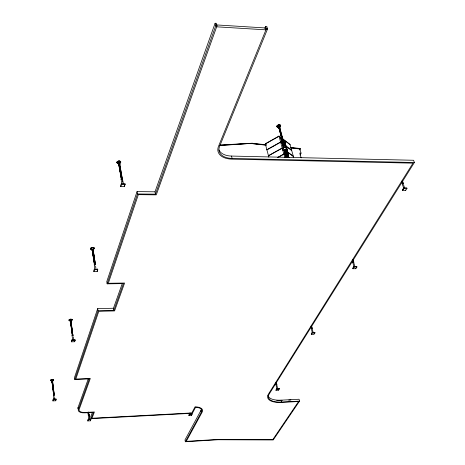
<?xml version="1.0" encoding="UTF-8"?>
<svg xmlns="http://www.w3.org/2000/svg" width="465" height="465" viewBox="0 0 465 465"><rect width="100%" height="100%" fill="white"/><g stroke="black" fill="none" stroke-linecap="round" stroke-linejoin="round"><path stroke-width="0.7" d="M286.963 156.362C286.957 155.513 286.992 155.304 286.614 155.531M287.045 156.287L286.766 155.246M287.393 157.397C286.324 157.664 287.498 156.711 286.742 156.885L286.748 156.455L287.492 157.304L286.8 156.99A1.383 0.471 59.6 0 1 286.638 157.036L287.492 157.304M51.818 382.114C52.679 380.579 53.103 383.067 51.772 381.887M92.634 249.967L91.001 248.095L92.151 249.6L94.628 264.568L92.349 249.659L91.285 248.083M286.271 153.229L285.603 152.555L286.056 153.084L286.08 152.462A1.319 0.448 59.5 0 1 285.743 151.974L285.638 152.038A1.319 0.448 59.5 0 0 285.981 152.52L286.167 153.293L285.609 152.346M286.893 156.194L286.574 155.194M286.957 156.106L286.248 155.188C286.487 156.176 285.766 154.27 286.423 155.054L286.26 155.641M286.394 154.299L285.946 154.403L286.33 153.938M286.19 148.835L286.841 149.3L286.295 149.678L286.783 149.445L287.167 150.067L286.684 149.654M285.051 150.555C284.458 149.84 285.609 151.032 285.359 150.381M118.447 163.57L118.93 163.814M285.487 150.55L285.434 151.305M279.564 127.898L279 128.026L279.517 127.869M279.831 128.886L279.256 128.974L279.837 128.84M286.335 150.782L286.58 150.329A1.558 0.523 59.5 0 1 286.417 150.561C286.911 150.387 286.87 152.346 286.8 150.997M87.827 420.947L88.222 419.232L90.908 419.087L90.506 420.802L87.827 420.947L88.222 419.232L88.809 419.668L88.373 414.867L89.193 414.931L89.344 417.041M285.574 151.055L285.615 151.637L285.469 151.119M286.661 155.31C286.359 156.618 287.55 155.688 286.417 155.444L286.184 154.857M286.516 153.892L285.905 153.508M286.853 156.164L286.684 155.763M286.062 153.409L285.923 153.653M285.533 152.328L285.638 151.852L286.202 152.694M285.713 152.003L285.702 152.067A0.959 0.326 59.5 0 1 285.615 152.171A0.959 0.326 59.5 0 1 285.51 152.235L285.551 152.043M286.202 153.694C286.085 153.659 285.806 154.107 286.347 153.921M284.987 144.65C284.034 144.011 285.4 144.284 285.179 144.51L284.83 145.051M287.155 152.526L286.922 152.857L287.05 152.503A1.854 0.628 59.5 0 0 287.172 152.206L287.138 152.52L287.172 152.206M287.184 157.373A1.11 0.378 59.6 0 1 287.108 157.164L287.114 156.734L286.638 157.036M287.004 157.077L287.26 157.275M287.062 157.135L287.172 157.437M286.504 151.357L286.847 150.48A1.412 0.477 59.5 0 0 287.155 150.968L287.521 151.416L287.161 151.299M285.051 144.063L285.028 144.958A2.151 0.727 59.4 0 1 284.76 145.167L285.155 144.551L284.667 144.127M285.586 151.631L285.696 151.241L285.958 151.718L285.597 151.299M286.062 154.148L285.882 153.845M278.18 127.462L278.93 127.643M287.196 156.839L287.039 157.397L286.707 157.228L287.114 156.734M284.882 144.162L285.568 144.766L285.405 144.522M285.359 151.038L285.022 150.143M190.83 414.106L189.906 414.1M51.917 381.213L53.673 394.733L51.894 381.213L51.127 379.998C52.87 380.562 52.045 383.172 52.638 382.683M70.936 321.181L70.628 321.298M71.011 321.739L70.523 321.751L70.988 321.646M92.948 250.327L92.425 250.333L92.93 250.217M119.325 163.529L118.819 163.645M285.039 150.881L285.254 150.445M119.615 165.058C118.151 165.645 121.069 164.372 119.243 163.337A1.924 1.174 -9.2 0 0 120.313 161.309A1.924 1.174 -9.2 0 0 117.11 161.814A1.924 1.174 -9.2 0 0 118.738 163.378M285.243 143.371C284.714 143.9 284.69 142.133 284.545 143.354C286.69 144.185 283.941 143.47 284.865 142.819M285.946 154.403L286.324 154.363L286.242 153.793M285.806 145.039L285.644 144.784C284.382 144.22 286.498 145.301 285.173 144.789L285.545 144.615M287.045 153.415L287.544 153.107A1.471 0.494 59.5 0 0 287.911 153.59C287.771 150.317 287.056 155.99 287.324 152.421M53.277 399.069L52.923 400.9L55.754 400.766L56.172 399.447L56.114 398.941L53.277 399.069L52.923 400.9M72.029 339.741L71.61 341.833L74.667 341.74L75.167 340.182L75.092 339.648L72.029 339.741L71.61 341.833M94.343 269.148L93.837 271.577L97.168 271.543L97.76 269.677L97.673 269.113L94.343 269.148L93.837 271.577M121.336 183.745L120.72 186.622L124.364 186.668L125.097 184.39L124.992 183.797L121.336 183.745L120.72 186.622M74.598 341.205L74.929 340.165M97.673 269.113L97.168 271.543M124.446 185.506L124.992 183.797M275.972 383.096L276.396 384.735L276.1 383.247M285.086 150.276L285.039 150.962L285.423 150.945M122.33 283.383L113.46 308.249L97.691 308.591L74.528 377.435L74.801 379.516L89.286 378.911L78.312 409.56A8.184 3.551 -8.9 0 0 84.956 412.839L93.43 412.403L91.041 418.651L192.4 413.269L195.596 407.241L196.056 407.27A11.852 4.999 -11.2 0 1 201.63 411.757L185.332 441.75L217.992 439.745L273.217 439.948L299.547 401.115L299.088 399.249L281.046 400.162A19.344 8.172 -13.4 0 1 268.009 395.477M218.969 149.945A18.397 11.166 -14.1 0 0 231.529 156.066L413.588 160.268L414.367 162.512L232.099 158.431A18.42 11.148 -14 0 1 219.573 146.429L267.532 28.987L266.823 26.482L265.608 26.406L266.317 28.911L218.48 146.399A19.571 11.846 -14 0 0 231.797 159.14L412.99 163.157L268.491 394.012A20.158 8.486 -13.3 0 0 281.249 402.405L298.577 401.516L272.781 439.623L218.236 439.413L186.244 441.372L202.002 412.403A12.66 5.336 -11.2 0 0 195.068 406.823L191.83 412.943L92 418.238L94.395 411.984L85.095 412.461A7.335 3.179 -8.9 0 1 79.137 409.514L90.303 378.452L75.818 379.056L98.801 311.277L114.57 310.922L124.591 283.04L108.299 283.278L138.349 194.649L156.281 194.852L217.004 25.871L216.365 23.326L215.115 23.25L154.99 191.807L137.059 191.592L106.776 281.592L107.13 283.836L123.423 283.598L113.809 310.44L98.022 310.789L74.801 379.516M107.13 283.836L137.495 193.969L137.059 191.592M288.533 155.915L287.841 154.595L288.492 155.06C289.253 156.833 287.428 154.903 288.701 155.816M311.288 326.883L311.736 328.546L311.23 326.36M285.295 144.656L285.405 145.737L285.132 144.755A1.54 0.517 59.4 0 0 285.469 145.446L285.853 145.871L285.818 145.499A1.244 0.419 59.4 0 1 285.562 145.121L285.347 144.789A1.529 0.512 59.4 0 0 285.638 145.347L286.022 145.772M78.312 409.56L78.044 407.549L88.263 378.888M137.495 193.969L155.45 194.172L215.754 25.79L215.115 23.25M276.948 388.99L277.925 388.88M92.436 412.292L90.768 416.675L91.041 418.651M264.788 28.423L265.608 26.406M286.58 155.543L286.69 156.042M283.15 142.174L282.528 141.779L282.639 141.343M287.167 153.619L287.417 153.014L286.922 152.857M219.765 145.545L250.699 143.406L266.271 144.993M252.478 143.418L266.294 144.731M250.606 143.627L252.64 143.458M286.829 156.949L286.946 156.92A1.383 0.471 59.6 0 1 286.742 156.978L286.58 156.763M286.626 149.329L286.295 149.678M285.318 151.317L285.248 151.067M283.662 147.045L282.528 149.416L282.685 149.997L286.161 150.09L287.3 147.719L287.138 147.138L283.662 147.045L283.819 147.626L282.685 149.997M288.207 156.484L288.399 157.368A2.802 0.953 59.6 0 0 288.312 156.798C289.37 157.693 287.847 155.345 288.515 157.054M288.23 157.472L287.98 156.693L288.376 156.385M286.853 147.731L286.132 149.288M285.644 150.759L285.312 150.509M300.076 155.078L301.047 153.13L299.884 148.998L300.227 148.521L290.119 147.393M299.663 150.079L300.303 148.788M188.9 415.512L189.441 413.838L191.969 413.705L192.062 414.181L191.423 415.379L188.9 415.512L189.441 413.838L189.865 414.274L189.627 413.025M191.969 413.705L191.423 415.379M201.45 409.188A11.84 5.01 -11.2 0 1 201.252 409.845L184.994 439.896L185.332 441.75M285.458 143.801L284.307 143.121L285.051 142.964M288.323 156.856L288.684 156.949M288.48 156.769L288.335 156.467M286.62 151.578L286.545 150.77M51.824 381.922L52.83 381.817L51.807 382.015M287.01 155.798L286.312 154.973M414.367 162.512L269.241 393.971A19.361 8.149 -13.3 0 0 281.488 402.039L299.547 401.115M312.166 332.458L311.242 333.922L311.37 334.416L314.02 334.335L314.956 332.87L314.822 332.376L312.166 332.458L312.3 332.952L311.37 334.416M352.819 268.218L353.917 266.48L356.771 266.451L356.922 266.974L355.818 268.706L352.97 268.735L352.819 268.218L353.696 267.567M402.388 189.883L403.707 187.796L406.788 187.843L406.974 188.389L405.643 190.47L402.568 190.429L402.388 189.883L403.364 189.145M275.978 390.298L276.658 388.571L279.145 388.455L279.256 388.926L278.459 390.182L275.978 390.298L276.658 388.571L276.96 389.042L275.919 384.636L276.908 384.41L275.978 384.735M352.97 268.735L354.068 267.003L356.922 266.974M402.568 190.429L403.887 188.342L403.707 187.796L403.858 188.778L402.173 183.745M279.209 127.468L280.68 125.463L279.32 127.148L283.487 142.517L283.848 142.459L283.534 142.586L279.343 127.224L278.843 127.282M280.424 125.573L279.366 127.218L280.732 125.533M53.33 379.917L52.4 381.224L54.074 394.704L52.65 381.178L53.574 379.882L52.051 381.306L50.888 380.01M71.064 320.96L72.069 319.571L70.86 321.042L72.813 335.242L71.075 320.949M72.069 319.571L70.918 321.088L72.813 335.242M93.07 249.542L94.099 248.002L92.785 249.583L95.04 264.492L95.366 264.44L93.081 249.531L95.366 264.44M94.099 248.002L92.523 249.874M120.429 161.739L119.243 163.337L122.033 179.095L122.336 178.973L119.575 163.279L119.214 163.337L120.743 161.698M119.331 163.43L120.679 161.634M285.318 152.125L285.609 151.991A0.924 0.314 59.5 0 0 285.638 151.852M287.161 156.368L286.847 156.054M286.516 149.579C286.655 150.23 287.225 149.55 286.719 149.288L286.207 149.492M286.614 154.438L285.83 153.991L286.754 154.56M118.523 163.349L118.837 163.337L121.516 179.106L118.523 163.349L118.86 163.343L117.366 161.582L118.784 163.424L121.516 179.106M121.278 179.042L118.598 163.267M94.407 264.521L92.128 249.606L93.081 249.531M92.349 249.659L92.413 249.589A1.75 0.959 -8.4 0 1 90.867 248.322A1.75 0.959 -8.4 0 1 93.779 247.839A1.75 0.959 -8.4 0 1 92.843 249.484M117.599 161.657L117.29 161.657M118.552 163.343L118.86 163.343L117.366 161.582M70.256 321.077L72.383 335.271L70.517 321.059L69.285 319.653L70.343 321.019M278.715 127.073L283.04 142.592L282.749 142.389L283.121 142.511L278.715 127.073L282.999 143.406M278.954 127.154L277.518 125.376L278.954 127.154A1.715 1.046 -15.9 0 1 277.204 126.067A1.715 1.046 -15.9 0 1 279.947 125.166A1.715 1.046 -15.9 0 1 279.384 127.038M94.604 264.94A0.651 0.349 -8.5 0 1 94.314 264.475L94.383 264.416M91.001 248.095L91.07 248.025A1.75 0.959 -8.4 0 1 93.849 247.787A1.75 0.959 -8.4 0 1 92.826 249.374M91.931 249.455A1.75 0.959 -8.4 0 1 91.006 248.048L92.436 249.595M282.685 141.314L282.569 141.604L282.668 141.209M53.864 398.894L53.533 394.657M72.738 340.148L73.871 340.113M277.727 125.457L277.431 125.457M284.359 142.424L284.661 142.174C286.08 143.656 283.139 141.593 284.417 142.18L283.9 142.023M54.213 394.901L54.225 394.506L53.452 394.634M87.972 412.205L88.35 414.943M352.929 262.208L352.528 260.824M353.173 262.603L353.098 262.609A0.605 0.302 -16.1 0 1 352.807 262.219L352.941 262.109M311.056 326.895L311.416 328.278L311.12 326.843M285.597 144.824L285.278 144.586M276.082 384.514L275.815 383.079M285.231 151.131L285.452 151.241M286.3 155.473L286.678 155.13M284.51 142.116L284.191 142.552L284.342 141.918M284.528 142.325L284.719 142.802M95.249 264.841L95.372 264.765A0.651 0.349 -8.5 0 0 95.249 264.265A0.651 0.349 -8.5 0 0 94.314 264.475M282.377 140.779C283.109 143.4 281.674 139.442 282.987 141.377M282.476 140.93L282.691 141.087M282.871 141.226L283.133 141.674M284.266 142.354L284.824 142.36M284.754 142.493L284.638 142.778L285.045 142.581M283.185 144.214L283.505 144.452M285.289 143.406L285.295 143.9M284.063 146.446L283.807 145.876M283.691 146.167L283.65 145.737M285.062 144.801L285.568 145.638M285.365 146.795L285.417 145.987L286.109 147.207C284.749 147.01 285.661 146.33 285.464 146.661M285.248 146.086L285.557 146.109M286.144 146.678L285.574 146.167M286.132 148.626L286.423 148.986M286.138 149.172C287.207 148.567 285.76 148.631 286.673 148.986M286.19 148.515L286.574 148.62M286.609 148.759L286.3 148.934L286.609 149.207L286.266 148.794M286.678 148.701L286.527 149.184M286.818 148.806L286.394 149.341L286.155 149.091M285.336 150.178L285.243 149.84M286.62 149.643L287.167 150.067M284.993 150.829L285.144 150.817M287.045 149.532L286.521 149.282M285.545 150.817L285.167 151.183M286.225 150.555L286.585 150.462A1.558 0.523 59.5 0 0 286.748 150.23L287.521 151.416M286.725 150.486L286.684 150.579A1.412 0.477 59.5 0 0 286.986 151.073M285.248 151.015L285.859 151.27L285.243 150.77M287.062 151.189L287.289 152.067L286.626 150.689M285.394 152.258L286.039 152.567M285.638 152.909L285.51 152.241L286.138 152.741L285.609 152.067M287.387 153.258L287.882 153.235C288.108 154.142 287.655 154.432 287.713 153.334L287.021 152.816M286.76 154.874L286.19 154.525M286.051 154.339L286.771 154.868L286.399 154.386M287.364 154.45L287.945 154.659L287.364 154.45L287.87 155.234M286.533 156.101L286.492 155.095M287.992 154.456C287.248 154.066 288.329 156.118 287.986 154.816L287.527 154.7L287.928 155.31M286.399 155.903L286.8 155.944M288.114 154.909L288.05 155.397L288.521 155.525L288.114 154.909L288.219 155.298M287.579 155.246L288.399 155.949L287.701 155.333M288.05 155.397L288.492 155.06M288.3 156.74L288.131 156.839A2.802 0.953 59.6 0 1 288.219 157.339M288.486 156.734L287.98 156.693M288.085 157.315L285.469 155.2L284.069 150.05M288.788 157.426L288.939 157.147L289.131 157.478M71.244 321.972L70.692 322.135M72.959 335.486L73.069 335.422A0.599 0.291 -8.2 0 0 72.947 335.003A0.599 0.291 -8.2 0 0 72.092 335.195A0.599 0.291 -8.2 0 0 72.366 335.579M293.711 157.728L290.032 144.429L278.971 136.071L265.312 143.761L268.828 157.158M265.37 143.976L279.029 136.286L290.09 144.644M266.869 149.689L280.581 141.999L282.057 143.11L280.505 137.402M266.922 149.904L280.639 142.214L282.116 143.325L283.336 147.8M268.433 155.653L282.203 147.975L283.191 148.713M268.491 155.868L282.261 148.19M277.553 157.478L283.836 153.991L285.318 155.083L283.917 149.939M278.239 157.344L283.894 154.206L285.376 155.304L285.905 157.246M286.207 149.323L286.225 148.637M312.009 328.523L312.184 328.081L311.236 328.418L312.265 332.399M286.795 152.648L286.882 152.601A1.854 0.628 59.5 0 0 287.004 152.305M285.028 144.388L285.638 145.138M313.823 332.812L314.822 332.376M119.395 164.069L118.86 164.18L119.441 164.046M121.97 179.031L122.336 178.973M277.785 389.002L279.145 388.455L278.459 390.182M403.004 183.448L403.324 183.39L402.37 180.577M72.761 335.201L73.057 335.149M352.97 259.371L353.516 262.231L352.668 259.423M312.201 328.203L311.44 325.395M88.803 414.949L88.426 412.211M276.78 384.404L276.32 382.346L276.815 384.433M312.73 332.713L313.451 332.69M286.364 155.165L286.08 154.921M282.604 141.61L283.226 142.017M54.254 399.202L54.893 399.214M285.748 150.858L285.859 151.27M92.831 251.426C92.855 250.135 92.058 253.437 93.285 254.221M52.289 381.393L53.928 394.837M311.73 328.598L311.242 328.488M220.294 145.004L252.576 143.197M219.852 145.324L250.699 143.406M279.238 128.363L279.064 128.375A0.709 0.436 -15.9 0 1 278.692 127.776L278.808 127.666A0.709 0.436 -15.9 0 1 279.889 127.608L279.982 127.817A0.709 0.436 -15.9 0 1 279.773 128.276L279.738 128.166A0.709 0.436 -15.9 0 0 279.953 127.706A0.709 0.436 -15.9 0 0 278.837 127.782L278.721 127.892A0.709 0.436 -15.9 0 0 279.093 128.491L279.273 128.48M88.292 419.721L90.977 419.575M189.534 414.315L192.062 414.181M282.249 400.452L280.808 400.528A20.14 8.51 -13.4 0 1 276.756 400.499M288.742 400.127L290.904 400.016M53.341 399.58L56.172 399.447M276.768 389.042L279.256 388.926M72.104 340.275L75.167 340.182M312.3 332.952L314.956 332.87M94.43 269.712L97.76 269.677M88.588 415.251L88.187 415.158M279.145 127.247L279.035 127.282A1.924 1.174 -15.9 0 1 277.006 126.062A1.924 1.174 -15.9 0 1 280.087 125.05A1.924 1.174 -15.9 0 1 279.459 127.148M121.441 184.338L125.097 184.39M403.887 188.342L406.974 188.389M301.047 153.13L299.786 153.101L301.122 157.873M283.819 147.626L287.3 147.719M216.184 24.907L265.41 27.958L265.939 29.841L216.661 26.813M215.754 25.79L217.004 25.871M266.317 28.911L267.532 28.987M290.66 147.731L299.989 148.783M252.542 143.679L266.172 145.208M290.555 147.946L299.884 148.998M88.298 414.983L88.094 412.275L88.606 415.204M53.667 394.994L53.376 394.89M118.453 163.395L118.941 163.633M52.446 381.265L54.295 394.616M286.207 155.037L286.405 155.554M288.317 157.478L285.527 155.415L286.056 157.362M287.55 153.735L287.62 153.386M285.504 152.404L286.097 152.782M287.527 154.7L288.521 155.525M285.795 153.543L286.399 154.014M284.946 150.021L293.299 156.24M284.452 149.823L293.357 156.455M285.713 151.009L285.173 150.445M287.19 152.718L287.882 153.235M287.544 153.107L287.945 153.491M287.719 153.636L287.399 152.596M286.858 148.945L286.841 149.3M286.202 148.567L286.632 148.846M286.783 149.445L287.085 149.672M284.435 144.894L291.66 150.317M283.481 144.348L282.267 143.441L283.487 147.911M284.493 145.109L291.718 150.526M285.603 146.399L286.184 146.835M286.068 147.016L285.417 145.987M283.551 145.586L284.069 145.975M283.667 146.074L284.039 146.347M282.272 140.837L283.046 141.354M284.109 142.424L284.702 142.924M282.551 141.651L283.121 142.081L279.488 128.846M284.504 144.226L285.01 144.609M284.847 142.563L285.202 142.831M286.295 154.427L286.661 154.938M285.929 153.717L285.987 153.781M286.998 150.166L286.684 149.759M285.94 151.706L285.696 151.247M69.285 319.653L70.541 321.065L72.383 335.271M277.518 125.376L278.861 127.236M286.992 150.933L286.725 150.509M279.628 127.114L283.848 142.459M51.999 380.934L52.289 381.498M51.894 380.945L52.185 381.509M284.069 141.924L284.249 142.284M285.673 151.445L285.836 151.77M287.469 152.468L287.754 153.02A1.471 0.494 59.5 0 0 288.073 153.485M285.173 144.789L285.394 145.22A1.244 0.419 59.4 0 0 285.65 145.597L285.853 145.871M286.707 157.228L287.213 157.1A1.11 0.378 59.6 0 0 287.341 157.42M405.463 189.923L405.643 190.47M402.126 180.786L403.033 183.506M403.405 184.39L404.457 187.535M402.103 181.641L402.562 183.018M401.998 181.408L402.678 183.448L401.923 181.809M401.9 181.455L402.591 183.518M355.667 268.183L355.818 268.706M354.882 266.55L353.679 262.434A0.605 0.302 -16.1 0 0 353.696 261.958A0.605 0.302 -16.1 0 0 352.807 262.219M352.778 260.824L353.255 262.533M352.604 260.766L353.144 262.545M352.732 262.446L354.138 267.241L353.917 266.48M286.789 149.544L286.888 149.904M288.242 155.229L288.352 155.624M287.062 150.922L287.289 152.067M288.265 155.455L288.399 155.949M287.864 154.357L287.945 154.659M288.097 155.56L288.23 156.048M288.323 156.589L288.602 157.612M284.4 142.575L284.173 142.023L284.487 142.453M287.533 154.351L287.748 155.147M283.941 143.546L284.493 145.551M286.033 152.799L286.167 153.293M279.151 128.108L282.982 142.133M286.748 156.455L286.911 156.868M282.854 142.331L282.993 143.046M286.673 156.536L286.806 156.932M282.604 142.842L283.882 147.527M280.657 137.512L282.209 143.226M278.971 136.071L284.772 157.449M285.481 145.615L285.196 144.859A2.151 0.727 59.4 0 1 284.929 145.063M312.294 329.11L313.317 333.027M311.236 325.529L311.963 328.296M231.529 156.066L232.099 158.431M281.046 400.162L281.488 402.039M276.902 385.276L277.64 388.385M276.233 383.09L276.594 384.514M275.914 383.148L276.239 384.543M200.868 410.531L201.246 412.443M154.99 191.807L155.45 194.172M190.47 412.978L190.702 414.228M124.26 186.076L124.364 186.668M122.498 179.042L123.341 183.826M119.511 163.209L122.272 178.903M122.568 180.74L122.807 182.106M119.325 165.052L121.708 178.601M119.191 164.517L119.691 167.365M119.941 168.795L120.191 170.219M120.447 171.643L120.697 173.073M121.319 176.636L121.568 178.066M121.115 179.356L121.952 184.14M113.46 308.249L113.809 310.44M93.023 249.473L95.308 264.387M95.569 266.067L95.866 268.009M92.861 251.24L94.267 260.47M94.488 261.888L94.814 264.021M93.506 255.645L94.157 259.9M94.372 261.324L94.808 264.161M92.192 249.536L94.471 264.451M94.267 264.777L94.959 269.316M97.691 308.591L98.022 310.789M90.437 420.314L90.506 420.802M89.193 414.931L89.821 419.436M88.641 412.135L89.071 414.902M88.478 412.252L88.856 414.978M88.333 412.368L88.71 415.193M73.261 336.829L73.551 338.933M70.831 321.954L71.982 330.563M72.174 331.859L72.557 334.806M70.703 321.856L72.441 334.823M72.058 335.451L72.72 340.374M55.69 400.255L55.754 400.766M54.312 394.849L54.475 396.18M54.638 397.517L54.887 399.516M52.179 381.405L53.824 394.849M78.451 409.351A8.178 3.557 -8.9 0 1 78.044 407.549M283.877 142.767A0.715 0.43 -15.8 0 0 283.976 142.418L283.917 142.325A0.715 0.43 -15.8 0 0 282.825 142.389L282.703 142.499A0.715 0.43 -15.8 0 0 282.912 143.069M278.954 127.189A1.924 1.174 -15.9 0 1 276.977 125.945A1.924 1.174 -15.9 0 1 280.058 124.934A1.924 1.174 -15.9 0 1 279.43 127.032M277.681 127.067A1.744 1.07 -15.9 0 1 277.634 125.399A1.744 1.07 -15.9 0 1 280.215 125.213A1.744 1.07 -15.9 0 1 279.366 126.939M122.429 179.269A0.721 0.43 -9.3 0 0 122.464 178.938L122.382 178.845A0.721 0.43 -9.3 0 0 121.255 178.915L121.15 179.019A0.721 0.43 -9.3 0 0 121.65 179.583M119.819 163.907A0.709 0.436 -9.2 0 1 119.679 164.348M118.837 164.54A0.709 0.436 -9.2 0 1 118.517 163.988L118.616 163.883A0.709 0.436 -9.2 0 1 119.738 163.814L119.836 164.023A0.709 0.436 -9.2 0 1 119.703 164.465M118.86 164.656A0.709 0.436 -9.2 0 1 118.534 164.104L118.639 164A0.709 0.436 -9.2 0 1 119.755 163.93M118.767 163.36A1.715 1.046 -9.2 0 1 117.314 161.971A1.715 1.046 -9.2 0 1 120.173 161.518A1.715 1.046 -9.2 0 1 119.209 163.291M118.755 163.494A1.924 1.174 -9.2 0 1 117.128 161.93A1.924 1.174 -9.2 0 1 120.336 161.425A1.924 1.174 -9.2 0 1 119.249 163.413M118.744 163.267A1.75 1.064 -9.2 0 1 117.267 161.849A1.75 1.064 -9.2 0 1 120.179 161.39A1.75 1.064 -9.2 0 1 119.191 163.198M70.913 320.745A1.43 0.715 -8 0 0 71.639 319.513A1.43 0.715 -8 0 0 69.262 319.92A1.43 0.715 -8 0 0 70.541 320.809A1.604 0.802 -8 0 1 69.087 319.792A1.604 0.802 -8 0 1 71.755 319.339A1.604 0.802 -8 0 1 70.942 320.722M70.529 320.716A1.459 0.727 -8 0 1 69.221 319.81A1.459 0.727 -8 0 1 71.645 319.397A1.459 0.727 -8 0 1 70.901 320.652M95.447 269.473A0.657 0.349 -8.6 0 1 96.086 269.468M92 249.461A1.558 0.854 -8.4 0 1 91.175 248.205A1.593 0.872 -8.4 0 1 93.738 247.961A1.593 0.872 -8.4 0 1 92.808 249.397M92.797 249.385A1.558 0.854 -8.4 0 0 93.709 247.973A1.558 0.854 -8.4 0 0 91.175 248.205A1.593 0.872 -8.4 0 0 91.989 249.473M91.971 249.362A1.593 0.872 -8.4 0 1 91.134 248.089A1.593 0.872 -8.4 0 1 93.721 247.851A1.593 0.872 -8.4 0 1 92.791 249.287M51.795 380.934A1.325 0.605 -7.9 0 1 51.04 380.085A1.325 0.605 -7.9 0 1 53.19 379.835A1.325 0.605 -7.9 0 1 52.475 380.852M51.743 380.911A1.482 0.674 -7.9 0 1 50.97 379.899A1.482 0.674 -7.9 0 1 53.434 379.766A1.482 0.674 -7.9 0 1 52.121 380.887M51.778 380.847A1.349 0.616 -7.9 0 1 51.005 379.981A1.349 0.616 -7.9 0 1 53.196 379.731A1.349 0.616 -7.9 0 1 52.469 380.765M403.399 183.559A0.668 0.36 -18.7 0 0 403.446 183.361L403.405 183.274A0.668 0.36 -18.7 0 0 402.428 183.344L402.306 183.437A0.668 0.36 -18.7 0 0 402.417 183.937M52.092 381.864L52.539 381.841L52.092 381.864M70.657 322.634L71.145 322.617L70.657 322.634M93.186 250.49L92.582 250.676A0.645 0.355 -8.4 0 1 92.087 250.251A0.645 0.355 -8.4 0 1 93.012 249.967A0.645 0.355 -8.4 0 1 93.186 250.49M93.203 250.6L92.599 250.786A0.645 0.355 -8.4 0 1 92.105 250.362A0.645 0.355 -8.4 0 1 93.029 250.077A0.645 0.355 -8.4 0 1 93.203 250.6M71.226 321.867L70.68 322.03A0.593 0.296 -8.1 0 1 70.215 321.687A0.593 0.296 -8.1 0 1 71.058 321.437A0.593 0.296 -8.1 0 1 71.226 321.867"/></g></svg>
